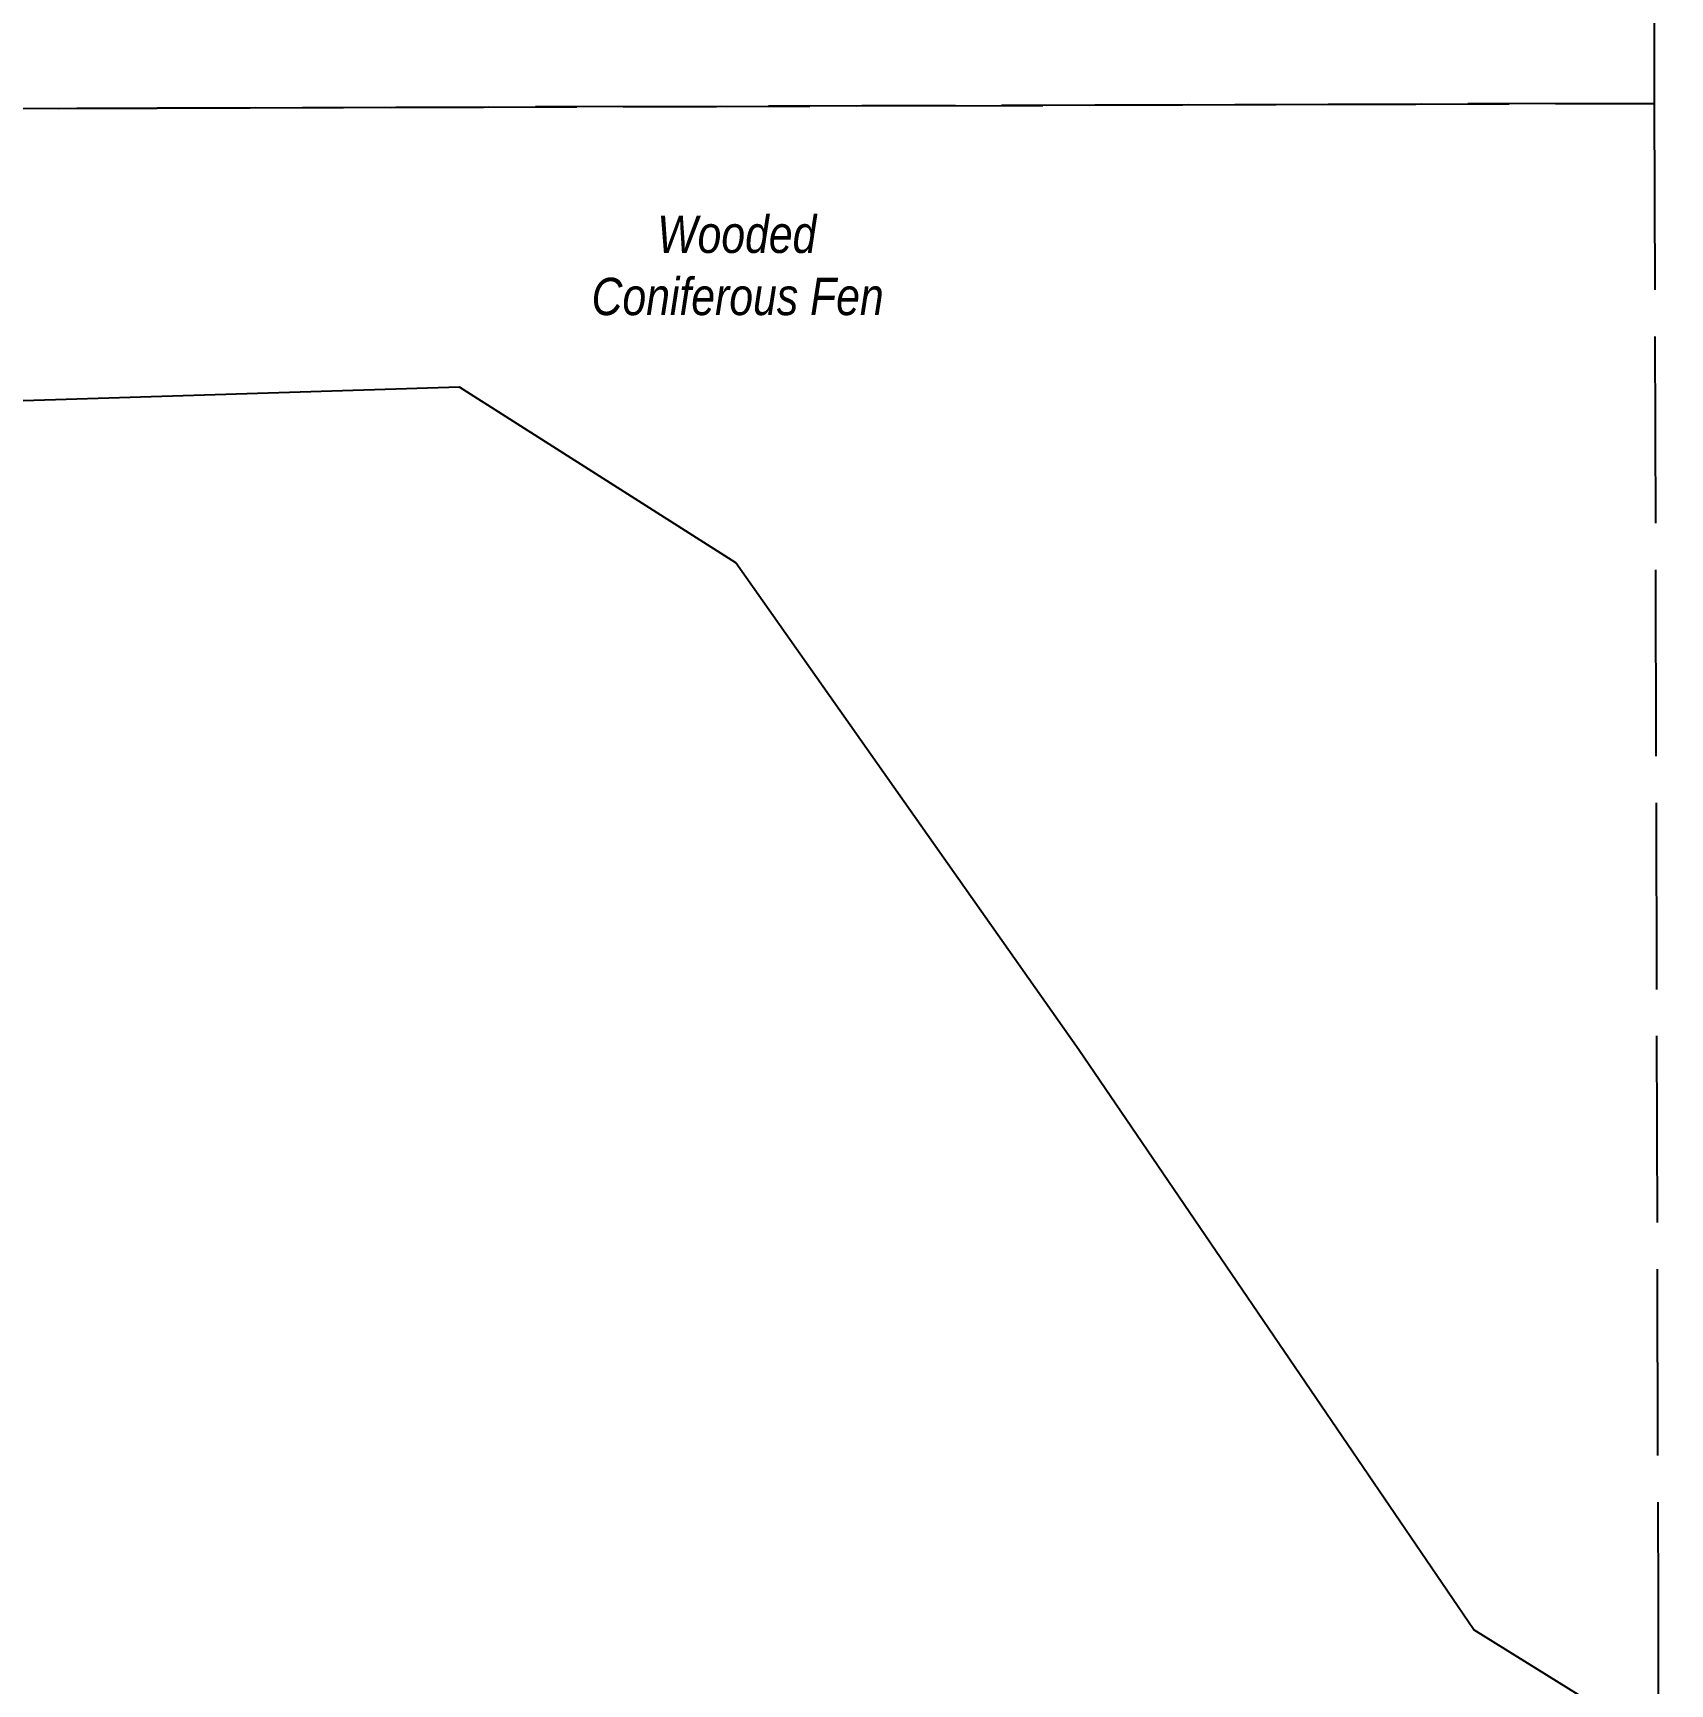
# Model space of a CAD drawing. Extents: x 507565 to 531726, y 6009554 to 6022365.
# Drawn here: x 510850.1 to 511289.1, y 6017856.3 to 6018298.9 of the extents above; entities that cross this region are included whole.
import ezdxf

# ---------------------------------------------------------------- set-up
doc = ezdxf.new("R2010")
doc.units = 0
doc.header["$LTSCALE"] = 5
doc.linetypes.add('foc-UNSURVEYED', pattern=[12.5, 10, -2.5])
for name, color, linetype in [('L-USEC', 7, 'foc-UNSURVEYED'), ('WETLAND', 143, 'Continuous'), ('WETLAND-T', 146, 'Continuous')]:
    doc.layers.add(name, color=color, linetype=linetype)
doc.styles.add('80L', font='ARIALN.TTF', dxfattribs={"height": 10})

msp = doc.modelspace()

# ---------------------------------------------------------------- linework, layer by layer
at = {"layer": 'L-USEC'}
for p, q in [((511283.871, 6018682.141), (511284.862, 6018280.002)), ((510482.004, 6018277.435), (510883.433, 6018278.718)), ((510883.433, 6018278.718), (510482.004, 6018277.435)), ((510883.433, 6018278.718), (511284.862, 6018280.002)), ((511284.862, 6018280.002), (510883.433, 6018278.718)), ((511284.862, 6018280.002), (511285.854, 6017877.863)), ((511285.854, 6017877.863), (511286.846, 6017475.723))]:
    msp.add_line(p, q, dxfattribs=at)
at = {"layer": 'WETLAND'}
msp.add_lwpolyline([(511385.977, 6017799.64), (511353.871, 6017797.917), (511236.437, 6017870.79), (511130.56, 6018026.296), (511038.594, 6018156.882), (510964.475, 6018203.888), (510864.731, 6018200.803), (510789.981, 6018198.491), (510770.38, 6018206.368), (510759.937, 6018207.09), (510750.724, 6018207.727), (510737.921, 6018205.614), (510726.509, 6018203.73), (510721.061, 6018203.031), (510698.062, 6018214.929), (510644.329, 6018240.849), (510622.648, 6018251.308), (510560.342, 6018290.384), (510432.833, 6018288.987), (510393.619, 6018345.942), (510338.917, 6018358.192), (510321.629, 6018377.5)], dxfattribs=at)

# ---------------------------------------------------------------- texts
at = {"layer": 'WETLAND-T', "insert": (510999.326, 6018249.918), "char_height": 9.99996, "attachment_point": 1, "style": '80L'}
msp.add_mtext_dynamic_manual_height_columns('\\pi18.195;{\\fArial Narrow|b0|i1|c0|p34;Wooded \\P\\pi0.58941;Coniferous Fen}', width=78.18395, gutter_width=50, heights=[0], dxfattribs=at)

doc.saveas('drawing.dxf')
